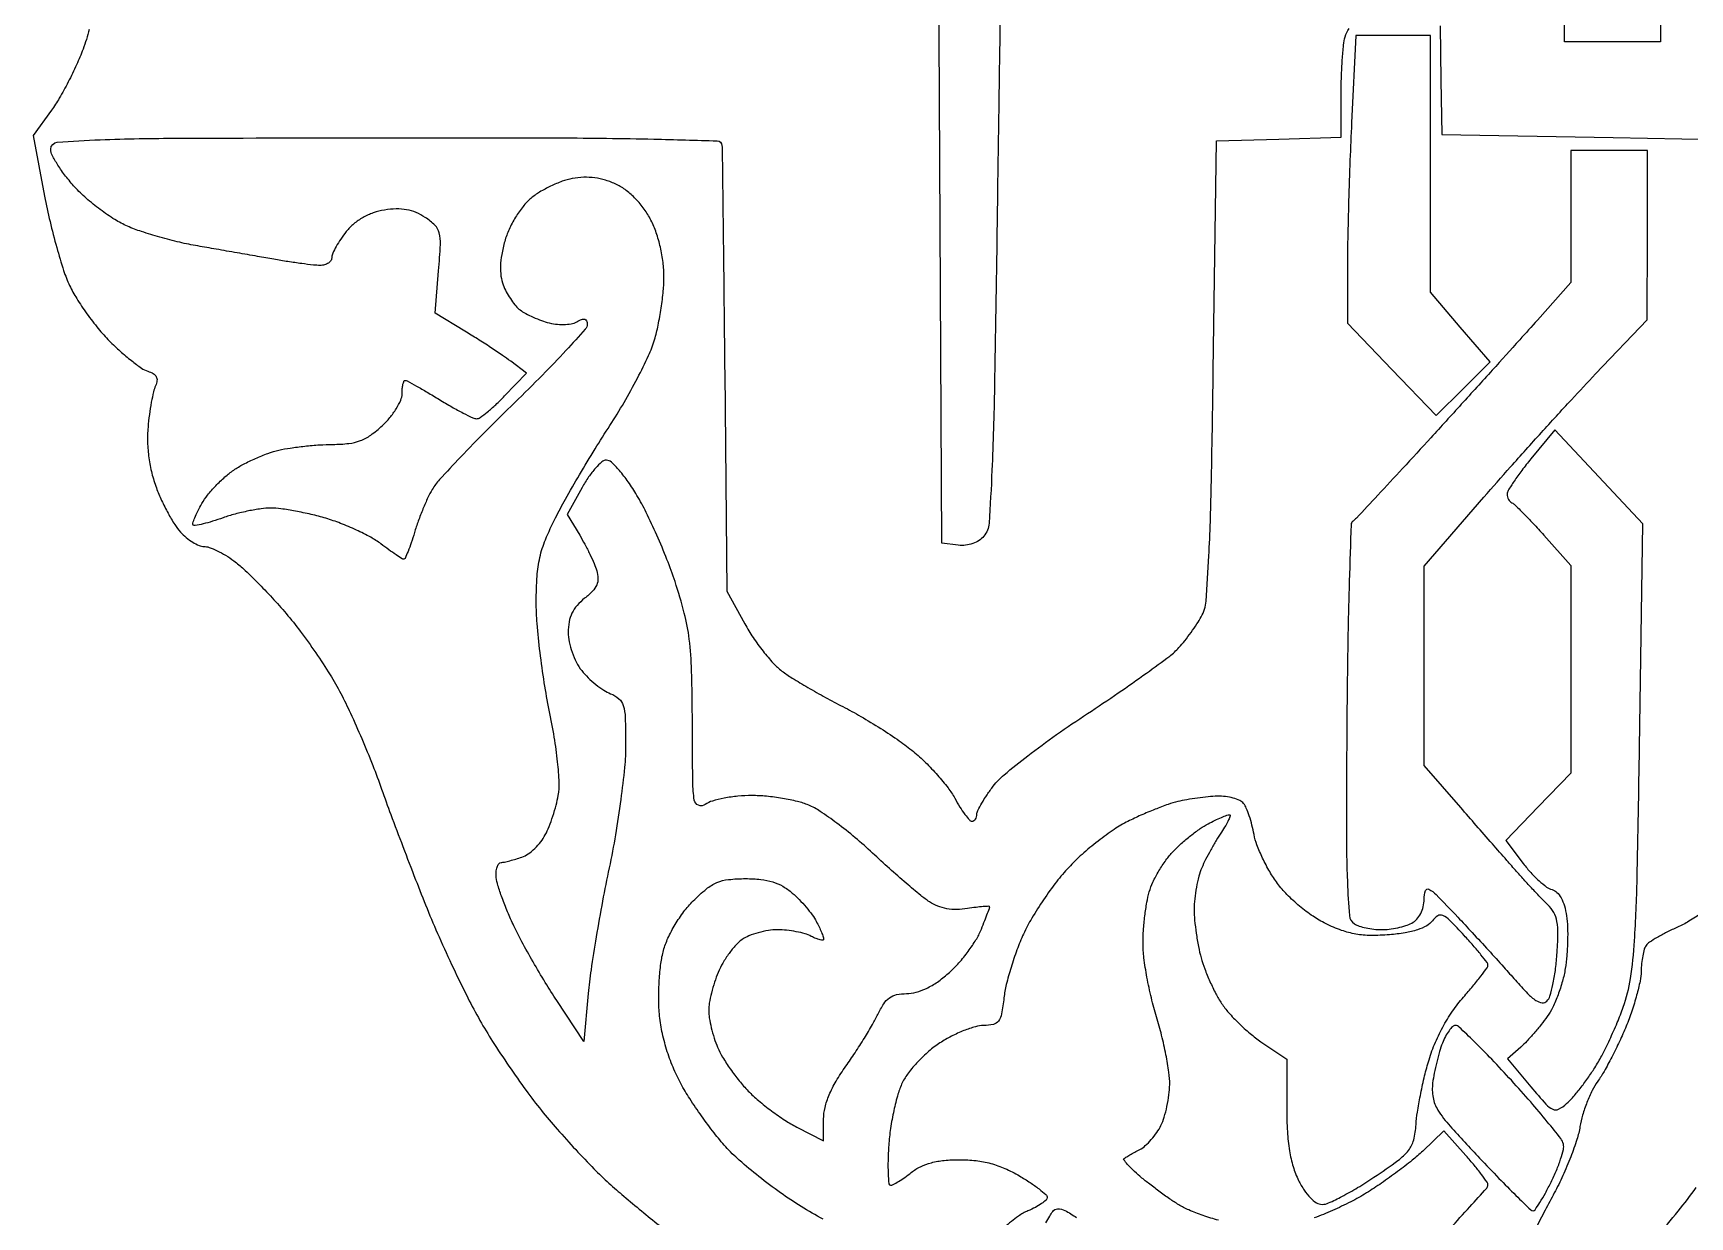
# Model space of a CAD drawing. Extents: x 4.4 to 43.5, y 2.7 to 80.
# Drawn here: x 4.42 to 26.36, y 15.82 to 31.5 of the extents above; entities that cross this region are included whole.
import ezdxf

# ---------------------------------------------------------------- set-up
doc = ezdxf.new("R2010")
doc.units = 0
doc.header["$MEASUREMENT"] = 0

msp = doc.modelspace()

# ---------------------------------------------------------------- linework, layer by layer
for points in [[(17.243884, 32.826446, 0.000074), (17.226132, 31.69283, 0.000261), (17.206619, 30.39115, 0.000168), (17.185301, 28.882634, -0.001084), (17.152252, 26.812541, -0.006184), (17.118699, 25.712792, -0.005883), (17.080273, 25.010155, -0.157977), (17.011841, 24.838707, -0.077749), (16.948526, 24.782896, -0.057591), (16.864466, 24.742058, -0.05523), (16.769373, 24.720109, -0.058119), (16.673441, 24.720073), (16.4547, 24.7455), (16.4124, 33.1632, 0.000321)], [(5.159939, 31.550867, -0.032307), (5.080675, 31.289748, -0.017607), (4.99443, 31.082599, -0.012223), (4.883174, 30.854715, -0.012344), (4.765453, 30.640909, -0.024736), (4.660218, 30.47939), (4.419134, 30.146583), (4.571416, 29.342257, 0.011226), (4.642849, 29.006396, 0.010136), (4.731531, 28.662373, 0.010212), (4.823528, 28.357406, 0.03151), (4.902646, 28.157237, 0.030116), (4.995976, 27.986242, 0.015913), (5.130839, 27.785541, 0.015779), (5.282397, 27.588246, 0.023463), (5.428186, 27.426484, 0.014718), (5.572935, 27.288649, 0.016151), (5.721239, 27.163935, 0.015742), (5.854219, 27.065868, 0.074289), (5.939108, 27.02427, -0.055869), (6.010758, 26.992363, -0.140298), (6.049852, 26.951351, -0.154968), (6.059164, 26.898737, -0.073122), (6.040013, 26.831707, 0.049998), (6.013212, 26.752002, 0.011395), (5.984657, 26.612325, 0.011681), (5.959054, 26.449022, 0.011128), (5.94063, 26.282042, 0.029593), (5.93495, 26.082617, 0.026617), (5.952276, 25.876642, 0.026468), (5.99156, 25.672448, 0.028374), (6.051544, 25.478342, 0.019566), (6.120436, 25.313369, 0.016338), (6.205986, 25.143852, 0.016648), (6.294558, 24.993837, 0.042527), (6.371056, 24.89355, 0.035825), (6.447305, 24.82071, 0.035311), (6.533524, 24.759115, 0.037515), (6.616694, 24.716371, 0.10027), (6.681711, 24.7032, -0.087804), (6.751826, 24.690792, -0.024449), (6.854997, 24.647268, -0.023878), (6.968872, 24.585672, -0.023015), (7.077809, 24.512794, -0.029515), (7.205861, 24.406104, -0.008873), (7.387757, 24.229228, -0.00886), (7.585198, 24.023121, -0.009505), (7.770539, 23.814844, -0.016686), (7.957958, 23.580607, -0.010438), (8.162204, 23.294858, -0.010473), (8.351843, 23.00462, -0.018727), (8.49351, 22.7574, -0.013266), (8.622091, 22.495497, -0.006623), (8.771525, 22.157798, -0.00657), (8.917112, 21.80384, -0.009623), (9.035065, 21.4884, 0.004182), (9.156901, 21.151447, 0.002093), (9.316301, 20.727325, 0.002077), (9.484933, 20.289757, 0.003067), (9.636861, 19.907307, 0.008378), (9.795952, 19.532089, 0.00596), (9.986244, 19.116837, 0.006018), (10.177361, 18.724859, 0.012731), (10.33678, 18.426807, 0.013121), (10.504703, 18.148472, 0.007523), (10.720954, 17.821363, 0.007511), (10.948382, 17.498858, 0.012397), (11.151212, 17.234262, 0.010268), (11.360029, 16.986017, 0.007167), (11.60519, 16.714382, 0.007233), (11.847852, 16.460607, 0.014878), (12.046393, 16.270554, 0.007037), (12.242839, 16.098352, 0.004424), (12.476994, 15.9024, 0.00444), (12.710856, 15.71364, 0.008108)], [(14.883811, 15.793622, -0.015203), (14.592709, 15.961269, -0.01651), (14.318777, 16.143074, -0.01266), (14.031502, 16.358876, -0.012845), (13.772775, 16.574719, -0.029411), (13.59227, 16.753205, -0.017743), (13.439802, 16.935427, -0.010863), (13.27255, 17.160284, -0.010885), (13.11644, 17.390423, -0.018994), (12.998679, 17.588546, -0.026264), (12.894557, 17.806439, -0.023664), (12.809767, 18.041678, -0.02389), (12.748364, 18.2813, -0.02839), (12.714322, 18.512296, -0.022392), (12.704901, 18.722559, -0.016127), (12.712477, 18.957376, -0.01634), (12.734246, 19.180677, -0.033598), (12.768616, 19.352853, -0.042459), (12.827762, 19.515355, -0.026497), (12.922628, 19.694536, -0.026146), (13.038467, 19.866732, -0.035249), (13.161543, 20.008503, -0.024317), (13.33669, 20.167395, -0.071625), (13.475419, 20.251526, -0.073797), (13.629876, 20.291758, -0.026943), (13.85607, 20.303897, -0.026119), (14.055797, 20.293404, -0.048514), (14.214605, 20.260938, -0.055558), (14.349212, 20.202495, -0.048495), (14.474458, 20.113547, -0.021966), (14.565616, 20.027187, -0.016597), (14.658135, 19.924903, -0.016866), (14.738739, 19.822828, -0.036892), (14.791708, 19.738512, -0.010449), (14.829191, 19.664033, -0.012904), (14.860844, 19.593071, -0.011306), (14.88436, 19.532647, -0.087355), (14.8896, 19.502885, -0.394877), (14.877475, 19.489926, -0.071953), (14.841531, 19.492706, -0.044766), (14.78876, 19.509629, -0.022905), (14.725962, 19.539623, 0.052203), (14.643386, 19.573286, 0.022274), (14.527309, 19.601474, 0.021748), (14.399773, 19.620776, 0.026684), (14.279486, 19.6272, 0.039636), (14.157334, 19.617501, 0.028827), (14.024139, 19.588261, 0.029345), (13.900233, 19.545486, 0.055038), (13.807395, 19.494642, 0.056588), (13.725865, 19.422545, 0.026311), (13.63682, 19.312671, 0.025661), (13.554465, 19.186184, 0.032524), (13.492471, 19.061311, 0.020782), (13.444357, 18.931208, 0.017153), (13.403716, 18.788998, 0.017492), (13.375451, 18.655785, 0.043551), (13.3668, 18.556651, 0.041778), (13.375004, 18.458634, 0.0178), (13.40152, 18.329561, 0.017465), (13.439739, 18.19313, 0.021933), (13.484995, 18.069886, 0.036645), (13.550598, 17.940428, 0.017241), (13.652928, 17.783133, 0.01698), (13.771962, 17.624983, 0.022901), (13.890707, 17.490942, 0.025015), (14.026576, 17.364361, 0.015346), (14.198249, 17.228544, 0.015373), (14.376869, 17.104265, 0.026355), (14.533912, 17.01342), (14.8896, 16.831961), (14.8896, 17.12022, -0.059439), (14.907769, 17.272514, -0.040042), (14.962493, 17.439032, -0.034079), (15.053903, 17.620921, -0.021586), (15.183407, 17.819889, 0.009129), (15.305449, 17.997552, 0.007533), (15.429192, 18.191215, 0.00762), (15.53738, 18.372408, 0.020101), (15.607542, 18.50625, -0.033535), (15.685033, 18.644887, -0.092203), (15.76196, 18.725725, -0.105117), (15.856422, 18.767551, -0.051888), (15.987592, 18.7812, 0.068415), (16.113245, 18.798474, 0.043873), (16.251208, 18.85055, 0.038809), (16.39553, 18.934374, 0.029198), (16.540347, 19.047267, 0.029095), (16.665378, 19.170637, 0.020967), (16.790469, 19.321588, 0.021281), (16.897624, 19.475721, 0.042318), (16.96629, 19.607499, 0.003004), (17.013389, 19.722154, 0.004474), (17.053095, 19.823081, 0.002011), (17.08579, 19.909458, 0.089696), (17.0892, 19.928313, 0.426121), (17.079717, 19.93742, 0.007793), (17.002702, 19.933097, 0.014031), (16.907658, 19.923589, 0.008276), (16.794738, 19.907178, -0.036968), (16.652418, 19.894769, -0.047296), (16.521345, 19.905469, -0.050135), (16.400975, 19.939582, -0.050967), (16.290511, 19.996837, -0.026859), (16.176687, 20.080483, -0.005324), (15.982895, 20.243082, -0.005624), (15.761096, 20.437612, -0.005205), (15.537872, 20.642112, 0.013731), (15.30774, 20.845833, 0.013454), (15.065232, 21.038053, 0.013458), (14.843629, 21.19506, 0.048467), (14.691217, 21.276872, 0.039026), (14.542987, 21.325626, 0.018191), (14.34472, 21.366515, 0.017896), (14.132461, 21.394526, 0.02386), (13.938241, 21.4038, 0.023339), (13.754032, 21.395197, 0.023548), (13.571979, 21.369463, 0.024156), (13.416134, 21.332015, 0.081916), (13.322174, 21.286907, -0.247806), (13.23212, 21.275571, -0.269449), (13.176783, 21.343472, -0.036631), (13.156682, 21.581722, -0.001831), (13.150977, 22.365557, 0.005659), (13.140604, 23.060152, 0.023998), (13.109774, 23.47467, 0.032546), (13.044249, 23.820424, 0.017371), (12.920985, 24.2379, 0.013655), (12.814264, 24.531038, 0.009808), (12.679807, 24.852572, 0.009916), (12.539652, 25.153771, 0.020989), (12.416848, 25.38, 0.018328), (12.301117, 25.558214, 0.025255), (12.18364, 25.708618, 0.023694), (12.077854, 25.819701, 0.192953), (12.01399, 25.8453, 0.178138), (11.953512, 25.823047, 0.033616), (11.8678, 25.739541, 0.032168), (11.776151, 25.623123, 0.02463), (11.690997, 25.48527), (11.492393, 25.12524), (11.65855, 24.85077, -0.013372), (11.726477, 24.731477, -0.010793), (11.793168, 24.599955, -0.010945), (11.849474, 24.475813, -0.027409), (11.883495, 24.382357, -0.066578), (11.900278, 24.279249, -0.110396), (11.883578, 24.193116, -0.090051), (11.828212, 24.110609, -0.033421), (11.723941, 24.016667, 0.046209), (11.623669, 23.921578, 0.067125), (11.556369, 23.820085, 0.067042), (11.518305, 23.704293, 0.045961), (11.5056, 23.566369, 0.051846), (11.518551, 23.441803, 0.033514), (11.557846, 23.30211, 0.033326), (11.615958, 23.167608, 0.048051), (11.68591, 23.058591, 0.03228), (11.769627, 22.965242, 0.024779), (11.872118, 22.874319, 0.025329), (11.976933, 22.798624, 0.052923), (12.06661, 22.753176, -0.087324), (12.177356, 22.687163, -0.143683), (12.236095, 22.596254, -0.064621), (12.261576, 22.437529, -0.007528), (12.267, 22.077311, -0.02451), (12.252258, 21.776751, -0.008802), (12.202803, 21.350943, -0.008707), (12.13213, 20.885349, -0.010208), (12.048458, 20.446667, 0.006028), (11.960475, 20.005454, 0.004946), (11.87685, 19.532162, 0.004998), (11.808639, 19.095604, 0.013162), (11.77115, 18.7812), (11.712385, 18.1467), (11.354965, 18.688919, -0.008881), (11.202661, 18.929148, -0.006342), (11.040443, 19.203116, -0.006405), (10.892422, 19.468301, -0.013605), (10.786161, 19.677964, -0.011517), (10.703699, 19.863195, -0.011856), (10.630692, 20.050255, -0.011655), (10.575116, 20.215151, -0.048348), (10.553739, 20.317882, -0.041804), (10.551881, 20.392285, -0.062538), (10.563732, 20.456139, -0.083467), (10.586537, 20.500489, -0.21668), (10.6173, 20.517396, 0.035464), (10.662167, 20.524023, 0.009186), (10.733237, 20.541109, 0.009298), (10.813741, 20.56364, 0.009358), (10.893178, 20.589104, 0.070428), (10.975057, 20.630649, 0.037572), (11.063142, 20.702651, 0.036508), (11.143662, 20.791293, 0.046833), (11.203175, 20.883969, 0.025943), (11.252539, 20.992931, 0.013814), (11.302736, 21.132229, 0.013716), (11.346287, 21.277737, 0.020726), (11.375394, 21.406723, 0.056616), (11.386894, 21.577131, 0.015003), (11.366229, 21.849474, 0.014164), (11.322141, 22.176367, 0.010569), (11.255747, 22.534063, -0.012128), (11.189436, 22.897624, -0.009097), (11.133481, 23.300626, -0.009209), (11.094692, 23.682034, -0.020764), (11.082667, 23.972263, -0.016694), (11.093988, 24.31011, -0.039853), (11.130613, 24.558243, -0.041197), (11.20528, 24.792501, -0.018965), (11.338509, 25.0839, -0.011673), (11.468937, 25.328369, -0.004871), (11.655656, 25.652083, -0.004816), (11.862334, 25.994881, -0.006219), (12.058983, 26.305338, 0.012883), (12.24609, 26.609627, 0.01163), (12.42403, 26.933586, 0.011741), (12.569871, 27.231278, 0.035862), (12.649141, 27.441643, 0.021395), (12.69723, 27.633259, 0.013427), (12.737746, 27.860746, 0.013475), (12.765621, 28.087237, 0.023881), (12.7746, 28.275125, 0.031122), (12.762749, 28.465328, 0.025455), (12.72719, 28.666039, 0.025792), (12.672275, 28.858592, 0.035604), (12.602205, 29.024063, 0.037597), (12.512047, 29.172142, 0.036216), (12.399698, 29.307036, 0.03769), (12.274572, 29.418696, 0.052116), (12.146317, 29.497173, 0.036422), (12.002331, 29.553378, 0.041664), (11.858013, 29.585054, 0.041916), (11.711204, 29.592254, 0.037684), (11.559802, 29.575515, 0.040959), (11.42599, 29.538867, 0.024524), (11.273924, 29.474892, 0.024456), (11.127833, 29.395808, 0.038628), (11.012119, 29.312798, 0.050351), (10.908534, 29.206116, 0.030832), (10.808217, 29.062099, 0.030169), (10.723246, 28.901422, 0.038302), (10.665785, 28.74379, 0.023197), (10.625731, 28.570072, 0.036215), (10.609218, 28.417516, 0.04214), (10.61575, 28.283782, 0.057635), (10.645343, 28.166999, 0.030429), (10.685784, 28.077442, 0.023443), (10.740169, 27.98502, 0.023951), (10.799396, 27.903214, 0.050927), (10.854087, 27.847519, 0.044664), (10.920268, 27.801906, 0.018453), (11.016983, 27.751889, 0.018083), (11.12528, 27.705562, 0.022193), (11.229564, 27.670577, 0.037087), (11.337626, 27.648091, 0.037759), (11.447172, 27.642001, 0.040667), (11.545452, 27.651985, 0.082104), (11.618463, 27.678335, -0.033469), (11.683903, 27.709407, -0.146361), (11.726114, 27.713034, -0.247151), (11.750595, 27.692848, -0.099496), (11.7594, 27.64904, -0.184865), (11.732972, 27.580004, -0.003724), (11.476864, 27.298759, -0.008295), (11.166198, 26.973652, -0.005415), (10.797576, 26.608487, 0.00452), (10.419724, 26.235513, 0.005842), (10.080078, 25.886064, 0.004501), (9.802123, 25.58799, 0.050727), (9.705676, 25.458484, 0.025644), (9.648321, 25.350295, 0.011087), (9.582705, 25.200971, 0.010937), (9.519765, 25.038685, 0.014252), (9.469709, 24.887434, -0.008401), (9.426624, 24.751952, -0.013386), (9.384773, 24.637821, -0.007207), (9.34646, 24.545312, -0.299428), (9.329264, 24.534, -0.143877), (9.306678, 24.540637, -0.00455), (9.225752, 24.593736, -0.008495), (9.131104, 24.659433, -0.00575), (9.025405, 24.737355, 0.036635), (8.889833, 24.824928, 0.0164), (8.700229, 24.920644, 0.016133), (8.492248, 25.009174, 0.021085), (8.296595, 25.075755, 0.013801), (8.100862, 25.127456, 0.011907), (7.892725, 25.171131, 0.012065), (7.702045, 25.201686, 0.033703), (7.566981, 25.2108, 0.034497), (7.437909, 25.201884, 0.015374), (7.269811, 25.173258, 0.015134), (7.0931, 25.13194, 0.01981), (6.93464, 25.082997, -0.009859), (6.793518, 25.036314, -0.015151), (6.669488, 25.002061, -0.009535), (6.566775, 24.979083, -0.251726), (6.540662, 24.986938, -0.281062), (6.534824, 25.011063, -0.017195), (6.560952, 25.083775, -0.021523), (6.600887, 25.172632, -0.0139), (6.654311, 25.272018, -0.038802), (6.729814, 25.382715, -0.021211), (6.838044, 25.506471, -0.021023), (6.959339, 25.623564, -0.03126), (7.075611, 25.714407, -0.028788), (7.204566, 25.792263, -0.017495), (7.364937, 25.869855, -0.017509), (7.52995, 25.935882, -0.029388), (7.673108, 25.978112, -0.019999), (7.824398, 26.00691, -0.010303), (8.015648, 26.031427, -0.010224), (8.213727, 26.048594, -0.015218), (8.387603, 26.054782, 0.027473), (8.598725, 26.067479, 0.061552), (8.754584, 26.105281, 0.064638), (8.891856, 26.1785, 0.03308), (9.043253, 26.302242, 0.032619), (9.143802, 26.409265, 0.033307), (9.228818, 26.527744, 0.035296), (9.288103, 26.640171, 0.104048), (9.306, 26.725242, -0.02179), (9.308967, 26.793294, -0.035), (9.318052, 26.850642, -0.039166), (9.331108, 26.892058, -0.305813), (9.347029, 26.9028, -0.12536), (9.375112, 26.895647, -0.002844), (9.497171, 26.828246, -0.006206), (9.639497, 26.746259, -0.00414), (9.800536, 26.649, 0.008001), (9.964346, 26.551785, 0.010894), (10.115289, 26.469754, 0.007968), (10.243068, 26.406432, 0.111496), (10.292811, 26.3952, 0.157305), (10.338402, 26.409907, 0.014212), (10.43481, 26.483582, 0.017355), (10.546667, 26.580832, 0.012696), (10.664154, 26.696075), (10.9557, 26.99695), (10.7442, 27.156593, 0.012272), (10.636085, 27.23411, 0.004432), (10.478831, 27.339087, 0.004393), (10.304506, 27.451063, 0.005209), (10.137817, 27.553668), (9.742934, 27.7911), (9.789743, 28.35268, 0.008175), (9.813219, 28.703532, 0.0742), (9.798294, 28.855849, 0.136611), (9.740661, 28.957132, 0.050512), (9.611938, 29.061434, 0.046079), (9.490537, 29.125868, 0.054713), (9.366104, 29.162531, 0.050989), (9.229611, 29.172833, 0.032975), (9.071712, 29.158187, 0.043641), (8.924814, 29.12136, 0.045432), (8.788611, 29.059935, 0.046168), (8.667701, 28.976013, 0.048225), (8.56617, 28.872434, 0.019921), (8.493435, 28.774579, 0.022589), (8.431909, 28.675165, 0.022545), (8.387741, 28.586894, 0.104094), (8.37582, 28.53135, -0.144832), (8.363714, 28.491021, -0.098897), (8.329966, 28.456664, -0.083217), (8.279627, 28.433508, -0.066368), (8.22031, 28.4256, -0.027377), (8.132852, 28.430392, -0.005345), (7.976163, 28.449312, -0.005661), (7.793778, 28.47542, -0.005215), (7.60696, 28.506323, 0.000219), (7.392151, 28.544065, 0.000111), (7.121781, 28.591384, 0.000111), (6.842731, 28.640095, 0.000165), (6.5988, 28.682537, -0.014808), (6.360532, 28.731221, -0.010826), (6.099049, 28.798772, -0.010957), (5.853902, 28.873634, -0.023656), (5.669721, 28.944139, -0.036604), (5.501488, 29.033027, -0.019889), (5.308287, 29.164926, -0.019718), (5.121449, 29.315468, -0.029402), (4.971771, 29.46249, -0.019247), (4.849734, 29.60824, -0.022939), (4.746639, 29.754897, -0.022536), (4.672156, 29.884449, -0.119747), (4.653, 29.963288, -0.390083), (4.739433, 30.057218, -0.012173), (5.307076, 30.090599, -0.007751), (6.34036, 30.110121, -0.000607), (9.0945, 30.11611, -0.000939), (11.391903, 30.114001, -0.005082), (12.638967, 30.097839, -0.002485), (13.479919, 30.074208, -0.386437), (13.542726, 30.013236, -0.01257), (13.545877, 29.92937, -0.000063), (13.556237, 29.086669, -0.000286), (13.567358, 28.12751, -0.000181), (13.579276, 27.009413), (13.609101, 24.112726), (13.845333, 23.67869, 0.023194), (13.954542, 23.498473, 0.018869), (14.087362, 23.315896, 0.019269), (14.222752, 23.156839, 0.046217), (14.337532, 23.053144, 0.021474), (14.472717, 22.960779, 0.006991), (14.679843, 22.835926, 0.006953), (14.914096, 22.703481, 0.007779), (15.1434, 22.582606, -0.014485), (15.382075, 22.452672, -0.009982), (15.644953, 22.292417, -0.010072), (15.891838, 22.127982, -0.020191), (16.078615, 21.986555, -0.022168), (16.238063, 21.843057, -0.017282), (16.398529, 21.673926, -0.017596), (16.537233, 21.505651, -0.040066), (16.626603, 21.367466, 0.015652), (16.693677, 21.251746, 0.022513), (16.760691, 21.154132, 0.019467), (16.820804, 21.080638, 0.214789), (16.854638, 21.0654, 0.136928), (16.879563, 21.072356, 0.100244), (16.9008, 21.091909, 0.0863), (16.915096, 21.121156, 0.070739), (16.92, 21.155645, -0.115755), (16.931936, 21.206512, -0.015969), (16.983719, 21.30292, -0.01761), (17.053857, 21.414779, -0.014084), (17.136916, 21.530281, -0.056623), (17.280107, 21.679517, -0.009299), (17.592949, 21.929587, -0.010126), (17.974162, 22.210756, -0.008784), (18.384766, 22.490265, 0.004973), (18.792692, 22.763425, 0.00621), (19.165673, 23.025454, 0.005096), (19.473129, 23.252002, 0.046889), (19.595478, 23.363479, 0.017035), (19.672791, 23.454511, 0.010884), (19.756616, 23.565177, 0.010936), (19.834126, 23.677359, 0.019981), (19.891578, 23.7726, 0.106092), (19.953982, 23.980627, 0.007846), (19.992414, 24.577001, 0.007085), (20.023801, 25.486601, 0.001609), (20.0502, 27.0297), (20.0925, 30.0753), (20.91735, 30.099514), (21.7422, 30.123727), (21.743355, 30.691714, -0.008166), (21.74761, 30.923381, -0.008716), (21.759424, 31.149794, -0.008367), (21.776217, 31.343918, -0.039696), (21.796435, 31.453539, -0.095824), (21.84871, 31.560989, -0.170102)], [(20.120346, 15.778619, -0.01618), (19.914326, 15.842995, -0.016464), (19.726378, 15.915493, -0.038144), (19.592173, 15.984905, -0.012667), (19.472122, 16.063371, -0.007246), (19.331081, 16.163792, -0.007234), (19.192067, 16.268966, -0.011924), (19.078057, 16.362299, -0.012647), (18.985985, 16.445554, -0.022166), (18.914774, 16.519578, -0.019292), (18.865859, 16.57968, -0.437423), (18.86944, 16.59934, -0.011884), (18.893406, 16.613777, -0.001471), (18.946446, 16.643829, -0.001736), (19.009682, 16.679124, -0.001435), (19.0773, 16.716304, 0.058186), (19.150133, 16.767872, 0.029299), (19.229425, 16.848045, 0.028634), (19.302644, 16.941604, 0.037654), (19.357573, 17.035028, 0.040997), (19.400516, 17.14435, 0.020707), (19.437302, 17.287855, 0.020417), (19.463241, 17.440151, 0.028526), (19.473015, 17.577902, 0.038739), (19.462777, 17.73855, 0.012837), (19.423551, 17.971602, 0.012695), (19.366654, 18.228674, 0.014093), (19.298492, 18.473638, -0.016364), (19.229992, 18.724216, -0.013061), (19.172149, 18.998277, -0.013266), (19.131939, 19.255026, -0.032217), (19.1196, 19.44632, -0.017578), (19.125641, 19.618115, -0.012648), (19.143962, 19.809172, -0.012799), (19.170681, 19.99026, -0.02681), (19.202534, 20.12899, -0.041061), (19.251132, 20.257566, -0.022801), (19.329936, 20.405649, -0.022605), (19.423985, 20.549248, -0.033731), (19.519784, 20.664734, -0.020523), (19.62619, 20.767879, -0.014936), (19.752376, 20.873934, -0.015136), (19.878329, 20.967474, -0.031784), (19.982549, 21.030653, -0.008659), (20.073855, 21.076358, -0.011197), (20.159243, 21.114942, -0.009068), (20.231498, 21.144126, -0.091689), (20.26326, 21.15, -0.500398), (20.273892, 21.135805, -0.035336), (20.253776, 21.081659, -0.028024), (20.214494, 21.006643, -0.014494), (20.157586, 20.91735, 0.013979), (20.08971, 20.811089, 0.008814), (20.016192, 20.683531, 0.008849), (19.948284, 20.555455, 0.016046), (19.898025, 20.448069, 0.036901), (19.859057, 20.334997, 0.019052), (19.826391, 20.188926, 0.018832), (19.804089, 20.0354, 0.027032), (19.796872, 19.898169, 0.022619), (19.803595, 19.754433, 0.012549), (19.824102, 19.58005, 0.012494), (19.853779, 19.404158, 0.019677), (19.888908, 19.255119, 0.023403), (19.93697, 19.108928, 0.014435), (20.00636, 18.941688, 0.014468), (20.084684, 18.779999, 0.025057), (20.160165, 18.651216, 0.03653), (20.253326, 18.529496, 0.018241), (20.387423, 18.389191, 0.018005), (20.537528, 18.253356, 0.025275), (20.681478, 18.144154), (21.0231, 17.911215), (21.0231, 17.267557, 0.014156), (21.032009, 16.952955, 0.026515), (21.059856, 16.699983, 0.032228), (21.108459, 16.48965, 0.042466), (21.180789, 16.30665, 0.031212), (21.255246, 16.177714, 0.0468), (21.336883, 16.076684, 0.056985), (21.417958, 16.010612, 0.143458), (21.490367, 15.9894, 0.107432), (21.578263, 16.008506, 0.013324), (21.755211, 16.095018, 0.015223), (21.962155, 16.21127, 0.012058), (22.178677, 16.34895, 0.010042), (22.496792, 16.571561, 0.066625), (22.63643, 16.705271, 0.107523), (22.704552, 16.842833, 0.045845), (22.736219, 17.0469, -0.023216), (22.754134, 17.210974, -0.009683), (22.792804, 17.43027, -0.009556), (22.843324, 17.663836, -0.012213), (22.89919, 17.87679, -0.027973), (22.980331, 18.108448, -0.025912), (23.088649, 18.335777, -0.026166), (23.218614, 18.548334, -0.030179), (23.36452, 18.735771, 0.006811), (23.488469, 18.880513, 0.010034), (23.592978, 19.01122, 0.005737), (23.676791, 19.123104, 0.15919), (23.688, 19.157417, 0.163346), (23.67665, 19.191233, 0.00648), (23.595602, 19.295528, 0.010851), (23.493976, 19.417343, 0.007399), (23.373453, 19.551535, 0.008329), (23.182632, 19.751005, 0.090242), (23.09172, 19.814668, 0.248922), (23.023394, 19.810768, 0.09894), (22.951995, 19.745287, -0.108106), (22.876983, 19.678958, -0.048766), (22.755969, 19.626186, -0.037966), (22.592093, 19.586453, -0.019812), (22.383407, 19.56079, -0.022367), (22.137216, 19.551428, -0.041467), (21.938165, 19.569311, -0.04314), (21.750086, 19.619086, -0.026481), (21.538612, 19.70797, -0.037219), (21.371278, 19.804948, -0.023953), (21.192347, 19.94028, -0.023921), (21.02673, 20.0925, -0.036414), (20.899895, 20.240993, -0.026659), (20.798051, 20.396172, -0.020574), (20.703435, 20.575132, -0.020984), (20.628797, 20.750085, -0.045874), (20.590018, 20.890426, 0.018616), (20.563069, 21.013752, 0.018635), (20.527029, 21.134689, 0.01883), (20.487751, 21.237617, 0.067263), (20.45181, 21.29805, 0.115648), (20.401211, 21.33811, 0.041951), (20.314812, 21.370192, 0.03885), (20.210734, 21.390644, 0.037289), (20.103291, 21.39514, 0.015956), (19.983243, 21.387371, 0.009393), (19.840388, 21.370823, 0.009391), (19.698121, 21.348901, 0.015823), (19.579857, 21.324519, 0.026074), (19.452921, 21.287042, 0.009775), (19.279136, 21.221871, 0.009653), (19.092264, 21.143383, 0.011562), (18.919609, 21.062087, 0.032879), (18.738474, 20.95622, 0.01651), (18.523899, 20.800534, 0.016318), (18.311747, 20.62425, 0.023209), (18.136185, 20.453206, 0.023901), (17.974056, 20.262365, 0.015045), (17.802539, 20.025312, 0.0151), (17.647546, 19.781393, 0.026639), (17.536822, 19.570056, 0.018707), (17.450551, 19.361323, 0.014165), (17.37112, 19.126507, 0.014377), (17.309071, 18.901525, 0.03204), (17.277937, 18.726758, -0.015727), (17.246992, 18.512887, -0.113616), (17.206612, 18.417752, -0.182577), (17.137491, 18.372272, -0.055251), (17.010532, 18.3582, 0.069816), (16.899532, 18.342625, 0.024567), (16.74692, 18.290703, 0.023831), (16.582556, 18.216372, 0.025729), (16.430301, 18.128424, 0.034488), (16.284046, 18.018571, 0.025375), (16.137631, 17.878321, 0.025841), (16.012194, 17.730749, 0.050807), (15.931598, 17.599674, 0.042045), (15.873619, 17.448276, 0.016884), (15.819178, 17.233203, 0.016567), (15.77582, 16.996307, 0.020128), (15.751576, 16.77195, 0.010599), (15.742204, 16.56921, 0.017721), (15.743986, 16.39852, 0.012005), (15.753429, 16.263609, 0.386972), (15.775851, 16.2432, 0.124559), (15.810465, 16.251959, 0.013947), (15.881385, 16.292902, 0.016252), (15.964158, 16.347604, 0.012512), (16.050915, 16.4124, -0.054722), (16.17365, 16.488868, -0.047421), (16.316036, 16.541339, -0.040591), (16.485725, 16.571721, -0.024012), (16.691326, 16.5816, -0.028859), (16.907859, 16.569092, -0.037432), (17.103049, 16.531505, -0.03743), (17.29046, 16.465235, -0.028853), (17.483617, 16.366534, -0.013395), (17.624219, 16.278994, -0.019519), (17.742799, 16.193855, -0.015473), (17.833526, 16.118565, -0.215019), (17.8506, 16.080697, -0.212706), (17.835572, 16.04697, -0.031732), (17.775861, 15.999758, -0.031049), (17.693617, 15.950066, -0.022186), (17.596168, 15.904538, 0.060617), (17.469143, 15.832853, 0.015821), (17.284694, 15.687767, 0.015841)], [(26.519994, 19.847824, -0.018685), (26.350633, 19.738906, -0.029753), (26.197491, 19.660215, 0.012955), (26.058093, 19.594404, 0.015487), (25.930498, 19.525036, 0.014293), (25.827311, 19.460699, 0.091252), (25.783145, 19.418035, 0.084978), (25.758919, 19.368028, 0.022953), (25.738278, 19.282083, 0.022548), (25.723525, 19.18084, 0.021654), (25.717687, 19.0773, -0.048146), (25.70351, 18.948024, -0.015155), (25.658029, 18.758699, -0.014982), (25.59418, 18.549348, -0.01607), (25.519234, 18.349102, -0.011812), (25.431287, 18.148884, -0.009737), (25.328363, 17.939561, -0.009864), (25.22632, 17.751065, -0.025722), (25.1435, 17.621096, 0.039325), (25.070261, 17.49896, 0.021782), (24.999654, 17.339997, 0.021604), (24.941788, 17.171741, 0.03238), (24.907397, 17.020295, -0.038388), (24.866678, 16.850451, -0.014265), (24.78457, 16.618756, -0.014038), (24.680277, 16.37012, -0.016477), (24.567226, 16.140901, 0.002038), (24.44618, 15.912352, 0.00164), (24.317824, 15.665629, 0.001657)], [(23.185929, 15.672446, 0.005464), (23.448845, 15.956815, 0.001702), (23.672201, 16.20545, 0.184162), (23.688, 16.24689, 0.153249), (23.676062, 16.284926, 0.00855), (23.602524, 16.386774, 0.012534), (23.508494, 16.506065, 0.008803), (23.397017, 16.635709), (23.106034, 16.9623), (22.825967, 16.69622, -0.020895), (22.685947, 16.573905, -0.009231), (22.491488, 16.42368, -0.009118), (22.279248, 16.271818, -0.012121), (22.0806, 16.14207, -0.020413), (21.871569, 16.024176, -0.014358), (21.627726, 15.908186, -0.014519), (21.38758, 15.810525, -0.029261)], [(25.920406, 15.561749, 0.010378), (26.207265, 15.900875, 0.010382), (26.448347, 16.211137, 0.035691)], [(17.831206, 15.745337, -0.003879), (17.884595, 15.834897, -0.011349), (17.923268, 15.895496, -0.249708), (17.989102, 15.930668, -0.116289), (18.086164, 15.907913, -0.046869), (18.237777, 15.813811, -0.008606)]]:
    msp.add_lwpolyline(points, format="xyb")
for points in [[(25.9722, 32.2749), (25.9722, 31.3866), (25.3377, 31.3866), (24.7032, 31.3866), (24.7032, 32.2749)], [(23.0535, 31.5981), (23.064707, 30.879), (23.075913, 30.1599), (25.348907, 30.1176), (27.6219, 30.0753)]]:
    msp.add_lwpolyline(points)
for points in [[(22.432116, 31.4712), (21.937631, 31.4712), (21.882216, 30.315724, 0.002641), (21.860994, 29.818346, 0.002075), (21.843078, 29.279079, 0.002098), (21.830606, 28.777581, 0.005167), (21.8268, 28.409305), (21.8268, 27.658363), (22.415601, 27.047931), (23.004402, 26.4375), (23.360914, 26.791857), (23.717426, 27.146214), (23.322013, 27.60905), (22.9266, 28.071886), (22.9266, 29.771543), (22.9266, 31.4712)], [(25.2954, 29.9484), (24.7878, 29.9484), (24.7878, 29.074784), (24.7878, 28.201168), (24.34365, 27.702065, -0.001667), (24.109436, 27.440634, -0.000482), (23.745894, 27.038336, -0.000484), (23.335257, 26.585684, -0.000516), (22.932437, 26.143431, -0.001132), (22.557206, 25.734186, -0.001747), (22.230836, 25.382321, -0.000537), (21.946281, 25.078333, -0.053625), (21.902012, 25.040269, 0.237858), (21.875951, 24.992648, 0.000664), (21.851692, 24.243291, 0.003678), (21.83152, 23.391521, 0.002263), (21.819687, 22.38842, 0.001536), (21.813775, 20.980314, 0.009578), (21.826776, 20.25926, 0.011056), (21.853167, 19.814705, 0.235458), (21.919512, 19.704996, 0.063666), (21.981597, 19.675977, 0.024753), (22.073381, 19.651502, 0.024022), (22.176596, 19.634521, 0.027404), (22.276512, 19.628495, 0.031302), (22.379694, 19.634398, 0.022947), (22.492818, 19.653306, 0.02334), (22.598657, 19.681254, 0.046673), (22.678362, 19.714777, 0.083359), (22.745298, 19.766483, 0.06667), (22.797847, 19.841098, 0.062273), (22.831707, 19.93214, 0.056121), (22.843705, 20.032027, -0.073294), (22.861142, 20.144547, -0.471379), (22.907463, 20.163573, -0.077164), (23.001591, 20.092718, -0.003353), (23.287855, 19.794415, -0.002629), (23.480774, 19.588506, -0.00187), (23.694917, 19.355782, -0.001888), (23.897594, 19.13217, -0.004018), (24.052292, 18.957387, 0.013445), (24.213078, 18.782483, 0.054904), (24.324138, 18.690664, 0.116801), (24.405911, 18.660944, 0.229256), (24.469803, 18.683163, 0.125072), (24.509123, 18.749276, 0.018329), (24.548182, 18.901583, 0.01975), (24.581266, 19.08882, 0.015798), (24.602494, 19.292589, 0.012477), (24.615584, 19.569404, 0.05074), (24.60228, 19.737273, 0.081563), (24.559927, 19.855776, 0.075734), (24.481083, 19.957954, -0.010071), (24.402887, 20.035708, -0.003611), (24.29453, 20.149515, -0.003581), (24.177494, 20.276032, -0.004233), (24.0687, 20.397391, -0.000775), (23.938603, 20.545471, -0.000251), (23.746559, 20.764968, -0.00025), (23.533303, 21.009203, -0.000281), (23.32845, 21.244318), (22.842, 21.803265), (22.842, 23.12263), (22.842, 24.441994), (23.634775, 25.355147, -0.003132), (23.988266, 25.757198, -0.002119), (24.396053, 26.211297, -0.002134), (24.793908, 26.646827, -0.004257), (25.1131, 26.9874), (25.798649, 27.7065), (25.800825, 28.82745), (25.803, 29.9484)], [(25.157396, 25.624623), (24.572899, 26.248598), (24.25735, 25.863511, 0.009977), (24.13648, 25.709851, 0.013717), (24.034493, 25.566733, 0.010366), (23.956135, 25.444746, 0.138435), (23.9418, 25.393962, 0.068437), (23.94653, 25.359565, 0.059969), (23.960438, 25.326027, 0.062881), (23.98098, 25.298352, 0.097424), (24.00525, 25.2813, -0.08927), (24.044065, 25.254956, -0.004275), (24.155679, 25.143896, -0.006881), (24.285893, 25.008414, -0.004892), (24.42825, 24.85314), (24.7878, 24.45318), (24.786757, 23.07654), (24.785714, 21.6999), (24.354527, 21.254687), (23.92334, 20.809474), (24.156994, 20.503137, 0.021958), (24.257215, 20.383061, 0.023769), (24.365088, 20.275522, 0.02416), (24.465656, 20.192855, 0.096276), (24.537287, 20.158453, -0.13037), (24.60222, 20.1217, -0.073127), (24.657499, 20.049055, -0.056829), (24.700789, 19.94402, -0.032807), (24.729565, 19.810203, -0.028549), (24.742651, 19.663795, -0.014166), (24.743346, 19.477302, -0.014011), (24.733131, 19.283367, -0.01995), (24.712387, 19.112106, -0.028683), (24.675507, 18.945448, -0.021063), (24.616453, 18.765591, -0.021411), (24.545855, 18.599623, -0.043585), (24.474015, 18.477606, -0.013872), (24.394068, 18.371777, -0.009815), (24.298774, 18.257333, -0.009917), (24.203336, 18.151501, -0.020578), (24.123973, 18.073616), (23.949485, 17.915931), (24.258182, 17.546631, 0.007738), (24.456743, 17.316425, 0.100978), (24.546692, 17.249128, 0.234349), (24.624961, 17.250643, 0.062441), (24.730613, 17.323615, 0.032558), (24.807803, 17.402187, 0.011616), (24.907723, 17.523696, 0.011469), (25.011488, 17.662472, 0.013289), (25.103617, 17.79932, 0.021405), (25.195825, 17.959196, 0.010299), (25.300841, 18.171292, 0.010191), (25.401464, 18.39736, 0.014368), (25.48115, 18.60302, 0.047387), (25.575946, 18.980216, 0.022296), (25.629638, 19.480409, 0.01033), (25.663765, 20.298577, 0.001354), (25.695653, 22.038975), (25.741892, 25.000649)], [(23.256527, 18.3582, 0.195107), (23.219627, 18.343231, 0.04131), (23.173054, 18.289859, 0.037499), (23.125895, 18.214631, 0.027976), (23.085144, 18.12555, 0.022066), (23.047493, 18.015261, 0.01135), (23.009659, 17.874262, 0.011259), (22.977232, 17.727137, 0.016681), (22.956057, 17.5968, 0.077111), (22.961081, 17.405179, 0.09495), (23.025544, 17.238714, 0.044077), (23.185821, 17.026516, 0.005502), (23.577968, 16.602179, 0.003466), (23.834435, 16.334459, 0.005489), (24.058278, 16.109017, 0.001631), (24.254495, 15.916948, 0.198348), (24.286354, 15.904229, 0.245872), (24.312563, 15.918342, 0.008901), (24.376483, 16.016577, 0.01451), (24.448685, 16.139797, 0.009458), (24.525133, 16.285888, 0.016818), (24.596001, 16.440594, 0.020347), (24.651536, 16.590298, 0.019406), (24.687713, 16.718157, 0.115597), (24.688179, 16.787034, 0.110554), (24.652642, 16.861814, 0.005018), (24.474442, 17.084957, 0.008183), (24.254486, 17.345951, 0.005751), (23.998871, 17.632647, 0.005642), (23.739335, 17.910719, 0.008655), (23.507721, 18.145069, 0.003937), (23.307159, 18.338029, 0.191856)]]:
    msp.add_lwpolyline(points, format="xyb", close=True)

doc.saveas('drawing.dxf')
